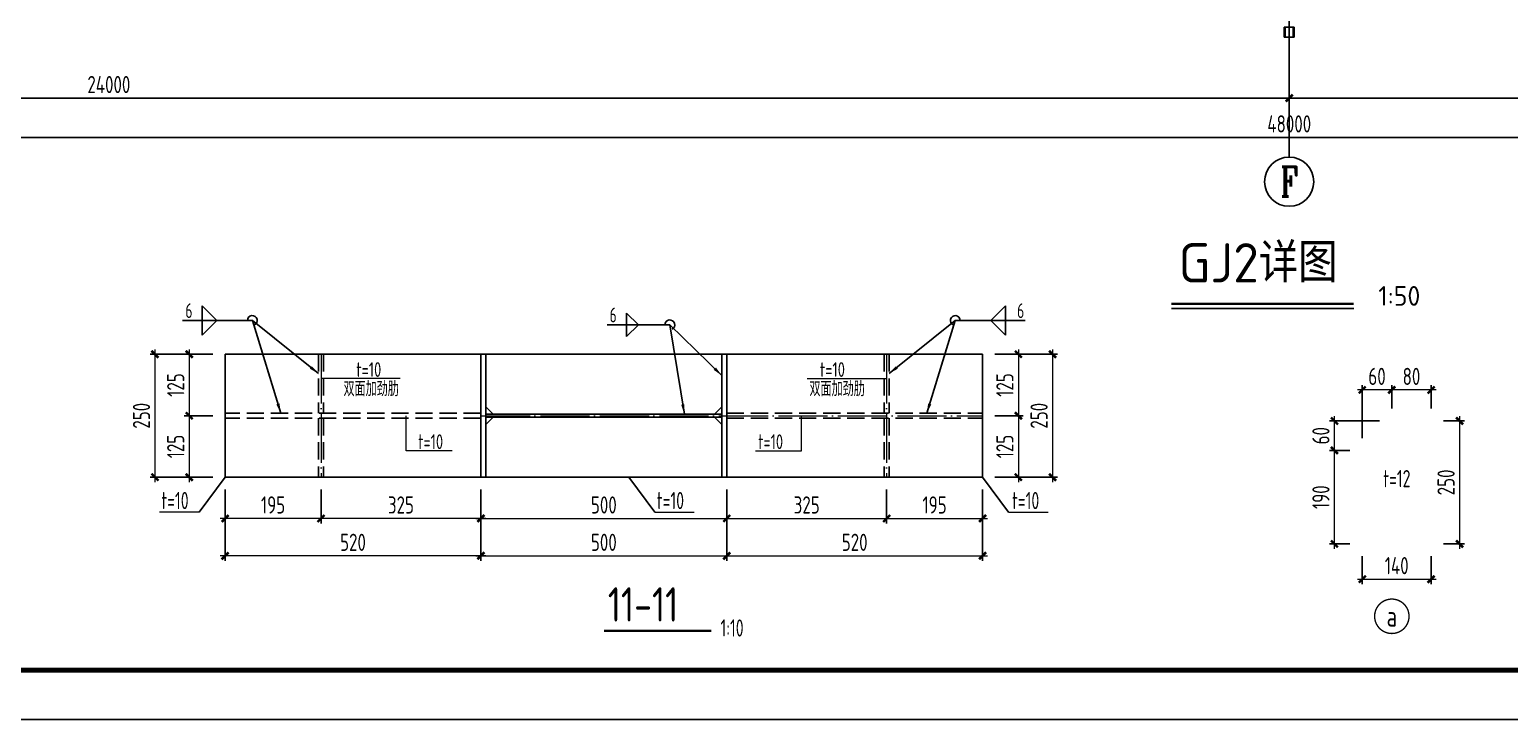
# Model space of a CAD drawing. Extents: x -2746917 to -971774, y -3334247 to -3250358.
# Drawn here: x -1059773 to -1029685, y -3316173 to -3302149 of the extents above; entities that cross this region are included whole.
import ezdxf
from ezdxf.enums import TextEntityAlignment as Align

# ---------------------------------------------------------------- set-up
doc = ezdxf.new("R2010")
doc.units = 0
doc.header["$LTSCALE"] = 1000
doc.header["$MEASUREMENT"] = 0
doc.header["$PDMODE"] = 35
doc.linetypes.add('DASH', pattern=[0.35, 0.25, -0.1])
doc.linetypes.add('DOTE', pattern=[2.42, 2, -0.2, 0.02, -0.2])
doc.layers.get('0').update_dxf_attribs({"linetype": 'CONTINUOUS'})
doc.layers.get('Defpoints').update_dxf_attribs({"linetype": 'CONTINUOUS'})
for name, color, linetype in [('AXIS', 253, 'DOTE'), ('BEAM_CON', 4, 'CONTINUOUS'), ('COLU', 7, 'CONTINUOUS'), ('DIM', 3, 'CONTINUOUS'), ('NUM', 7, 'CONTINUOUS'), ('PUB_TITLE', 4, 'CONTINUOUS'), ('TEXT', 7, 'CONTINUOUS'), ('THIN', 7, 'CONTINUOUS'), ('WELD', 7, 'CONTINUOUS')]:
    doc.layers.add(name, color=color, linetype=linetype)
doc.layers.add('yichutu', color=7, linetype='CONTINUOUS', true_color=0xffffff, plot=False)
doc.styles.add('TSSD_Axis', font='Complex.shx', dxfattribs={"width": 0.7, "bigfont": 'hztxt.shx'})
doc.styles.add('TSSD_Dimension', font='tssdeng.shx', dxfattribs={"width": 0.75, "bigfont": 'Hztxt.shx'})
doc.styles.add('TSSD_Label', font='tssdeng.shx', dxfattribs={"width": 0.75, "bigfont": 'hztxt.shx'})
doc.styles.add('TSSD_Norm', font='tssdeng.shx', dxfattribs={"width": 0.75, "bigfont": 'hztxt.shx'})
doc.styles.add('TSSD_Num', font='tssdeng.shx', dxfattribs={"width": 0.75, "bigfont": 'hztxt.shx'})
doc.styles.add('TSSD_Rein', font='Tssdeng.shx', dxfattribs={"width": 0.75, "bigfont": 'hztxt.shx'})
doc.dimstyles.new('TSSD_10_100', dxfattribs={"dimtxt": 350, "dimasz": 100, "dimexe": 100, "dimexo": 250, "dimgap": 100, "dimtad": 1, "dimdec": 0, "dimlfac": 0.1, "dimzin": 0, "dimdsep": 46, "dimtxsty": 'TSSD_Dimension', "dimblk": 'ARCHTICK', "dimcen": 0, "dimdle": 100, "dimclrt": 7, "dimadec": 0, "dimazin": 0, "dimtfac": 1, "dimtdec": 0, "dimtix": 1, "dimtmove": 2, "dimatfit": 3, "dimldrblk": 'ARCHTICK', "dimfxl": 1, "dimtolj": 1, "dimtzin": 0, "dimlwd": 5, "dimarcsym": 0})
doc.dimstyles.new('TSSD_50_100', dxfattribs={"dimtxt": 350, "dimasz": 100, "dimexe": 100, "dimexo": 250, "dimgap": 100, "dimtad": 1, "dimdec": 0, "dimlfac": 0.5, "dimzin": 0, "dimdsep": 46, "dimtxsty": 'TSSD_Dimension', "dimblk": 'ARCHTICK', "dimcen": 0, "dimdle": 100, "dimclrt": 7, "dimadec": 0, "dimazin": 0, "dimtfac": 1, "dimtdec": 0, "dimtix": 1, "dimtmove": 2, "dimatfit": 3, "dimfxl": 1, "dimtolj": 1, "dimtzin": 0, "dimarcsym": 0})
doc.dimstyles.new('TSSD_LEADER_STYLE_200.0', dxfattribs={"dimtxt": 700, "dimasz": 200, "dimexe": 200, "dimexo": 500, "dimgap": 0.09, "dimtad": 0, "dimtih": 1, "dimtoh": 1, "dimdec": 4, "dimzin": 0, "dimdsep": 46, "dimtxsty": 'Standard', "dimcen": 0.09, "dimdle": 200, "dimclrt": 7, "dimadec": 0, "dimazin": 0, "dimtfac": 1, "dimtdec": 4, "dimtofl": 0, "dimtmove": 0, "dimatfit": 3, "dimfxl": 1, "dimtolj": 1, "dimtzin": 0, "dimarcsym": 0})

# ---------------------------------------------------------------- blocks, each defined once
blk = doc.blocks.new('ts_axno')
at = {"color": 0, "linetype": 'ByBlock', "lineweight": -2}
blk.add_circle((0, 0), 0.5, dxfattribs=at)
at = {"color": 0, "linetype": 'ByBlock', "lineweight": -2, "style": 'TSSD_Axis', "width": 0.7}
blk.add_attdef('A', text='', height=0.6, dxfattribs=at).set_placement((0, 0), align=Align.MIDDLE_CENTER)
blk = doc.blocks.new('_ArchTick')
at = {"color": 0, "const_width": 0.5}
blk.add_lwpolyline([(-0.71, -0.71), (0.71, 0.71)], dxfattribs=at)
blk = doc.blocks.new('*D19')
at = {"layer": 'Defpoints', "color": 0, "ltscale": 1.5}
for p in [(-1082161, -3302705), (-1034161, -3302705), (-1082161, -3303541)]:
    blk.add_point(p, dxfattribs=at)
at = {"layer": 'DIM', "color": 0, "lineweight": -2, "ltscale": 1.5}
for p, q in [((-1082161, -3302955), (-1082161, -3303641)), ((-1034161, -3302955), (-1034161, -3303641)), ((-1034061, -3303541), (-1082261, -3303541))]:
    blk.add_line(p, q, dxfattribs=at)
at = {"layer": 'DIM', "color": 0, "lineweight": -2, "ltscale": 1.5, "xscale": 100, "yscale": 100, "zscale": 100, "rotation": 180}
blk.add_blockref('_ArchTick', (-1082161, -3303541), dxfattribs=at)
at = {"layer": 'DIM', "color": 0, "lineweight": -2, "ltscale": 1.5, "xscale": 100, "yscale": 100, "zscale": 100}
blk.add_blockref('_ArchTick', (-1034161, -3303541), dxfattribs=at)
at = {"layer": 'DIM', "color": 7, "ltscale": 1.5, "insert": (-1058161, -3303266), "char_height": 350, "attachment_point": 5, "style": 'TSSD_Dimension'}
blk.add_mtext('\\A1;24000', dxfattribs=at)
blk = doc.blocks.new('*D20')
at = {"layer": 'Defpoints', "color": 0, "ltscale": 1.5}
for p in [(-1082161, -3302705), (-986161, -3302705), (-986161, -3304341)]:
    blk.add_point(p, dxfattribs=at)
at = {"layer": 'DIM', "color": 0, "lineweight": -2, "ltscale": 1.5}
for p, q in [((-1082161, -3302955), (-1082161, -3304441)), ((-986161, -3302955), (-986161, -3304441)), ((-1082261, -3304341), (-986061, -3304341))]:
    blk.add_line(p, q, dxfattribs=at)
at = {"layer": 'DIM', "color": 0, "lineweight": -2, "ltscale": 1.5, "xscale": 100, "yscale": 100, "zscale": 100, "rotation": 180}
blk.add_blockref('_ArchTick', (-1082161, -3304341), dxfattribs=at)
at = {"layer": 'DIM', "color": 0, "lineweight": -2, "ltscale": 1.5, "xscale": 100, "yscale": 100, "zscale": 100}
blk.add_blockref('_ArchTick', (-986161, -3304341), dxfattribs=at)
at = {"layer": 'DIM', "color": 7, "ltscale": 1.5, "insert": (-1034161, -3304066), "char_height": 350, "attachment_point": 5, "style": 'TSSD_Dimension'}
blk.add_mtext('\\A1;48000', dxfattribs=at)
blk = doc.blocks.new('*D90')
at = {"layer": 'Defpoints', "color": 0, "ltscale": 1.5}
for p in [(-1034161, -3302705), (-986161, -3302705), (-986161, -3303541)]:
    blk.add_point(p, dxfattribs=at)
at = {"layer": 'DIM', "color": 0, "lineweight": -2, "ltscale": 1.5}
for p, q in [((-1034161, -3302955), (-1034161, -3303641)), ((-986161, -3302955), (-986161, -3303641)), ((-1034261, -3303541), (-986061, -3303541))]:
    blk.add_line(p, q, dxfattribs=at)
at = {"layer": 'DIM', "color": 0, "lineweight": -2, "ltscale": 1.5, "xscale": 100, "yscale": 100, "zscale": 100, "rotation": 180}
blk.add_blockref('_ArchTick', (-1034161, -3303541), dxfattribs=at)
at = {"layer": 'DIM', "color": 0, "lineweight": -2, "ltscale": 1.5, "xscale": 100, "yscale": 100, "zscale": 100}
blk.add_blockref('_ArchTick', (-986161, -3303541), dxfattribs=at)
at = {"layer": 'DIM', "color": 7, "ltscale": 1.5, "insert": (-1010161, -3303266), "char_height": 350, "attachment_point": 5, "style": 'TSSD_Dimension'}
blk.add_mtext('\\A1;24000', dxfattribs=at)
blk = doc.blocks.new('_WELD004')
at = {"color": 0, "linetype": 'ByBlock'}
for p, q in [((0, 1), (1, 0)), ((0, 0), (0, 1))]:
    blk.add_line(p, q, dxfattribs=at)
blk = doc.blocks.new('*D836')
at = {"layer": 'Defpoints', "color": 0, "ltscale": 1.5}
for p in [(-1050597, -3311250), (-1045597, -3311250), (-1045597, -3312088)]:
    blk.add_point(p, dxfattribs=at)
at = {"layer": 'DIM', "color": 0, "lineweight": -2, "ltscale": 1.5}
for p, q in [((-1050597, -3311500), (-1050597, -3312188)), ((-1045597, -3311500), (-1045597, -3312188))]:
    blk.add_line(p, q, dxfattribs=at)
at = {"layer": 'DIM', "color": 0, "lineweight": 5, "ltscale": 1.5}
blk.add_line((-1050697, -3312088), (-1045497, -3312088), dxfattribs=at)
at = {"layer": 'DIM', "color": 0, "lineweight": 5, "ltscale": 1.5, "xscale": 100, "yscale": 100, "zscale": 100, "rotation": 180}
blk.add_blockref('_ArchTick', (-1050597, -3312088), dxfattribs=at)
at = {"layer": 'DIM', "color": 0, "lineweight": 5, "ltscale": 1.5, "xscale": 100, "yscale": 100, "zscale": 100}
blk.add_blockref('_ArchTick', (-1045597, -3312088), dxfattribs=at)
at = {"layer": 'DIM', "color": 7, "lineweight": 5, "ltscale": 1.5, "insert": (-1048097, -3311813), "char_height": 350, "attachment_point": 5, "style": 'TSSD_Dimension'}
blk.add_mtext('\\A1;500', dxfattribs=at)
blk = doc.blocks.new('*D837')
at = {"layer": 'Defpoints', "color": 0, "ltscale": 1.5}
for p in [(-1045597, -3311250), (-1042347, -3311250, -96), (-1042347, -3312088)]:
    blk.add_point(p, dxfattribs=at)
at = {"layer": 'DIM', "color": 0, "lineweight": -2, "ltscale": 1.5}
for p, q in [((-1045597, -3311500), (-1045597, -3312188)), ((-1042347, -3311500), (-1042347, -3312188))]:
    blk.add_line(p, q, dxfattribs=at)
at = {"layer": 'DIM', "color": 0, "lineweight": 5, "ltscale": 1.5}
blk.add_line((-1045697, -3312088), (-1042247, -3312088), dxfattribs=at)
at = {"layer": 'DIM', "color": 0, "lineweight": 5, "ltscale": 1.5, "xscale": 100, "yscale": 100, "zscale": 100, "rotation": 180}
blk.add_blockref('_ArchTick', (-1045597, -3312088), dxfattribs=at)
at = {"layer": 'DIM', "color": 0, "lineweight": 5, "ltscale": 1.5, "xscale": 100, "yscale": 100, "zscale": 100}
blk.add_blockref('_ArchTick', (-1042347, -3312088), dxfattribs=at)
at = {"layer": 'DIM', "color": 7, "lineweight": 5, "ltscale": 1.5, "insert": (-1043972, -3311813), "char_height": 350, "attachment_point": 5, "style": 'TSSD_Dimension'}
blk.add_mtext('\\A1;325', dxfattribs=at)
blk = doc.blocks.new('*D838')
at = {"layer": 'Defpoints', "color": 0, "ltscale": 1.5}
for p in [(-1042347, -3311250), (-1040397, -3311250, 96), (-1040397, -3312088)]:
    blk.add_point(p, dxfattribs=at)
at = {"layer": 'DIM', "color": 0, "lineweight": -2, "ltscale": 1.5}
for p, q in [((-1042347, -3311500), (-1042347, -3312188)), ((-1040397, -3311500), (-1040397, -3312188))]:
    blk.add_line(p, q, dxfattribs=at)
at = {"layer": 'DIM', "color": 0, "lineweight": 5, "ltscale": 1.5}
blk.add_line((-1042447, -3312088), (-1040297, -3312088), dxfattribs=at)
at = {"layer": 'DIM', "color": 0, "lineweight": 5, "ltscale": 1.5, "xscale": 100, "yscale": 100, "zscale": 100, "rotation": 180}
blk.add_blockref('_ArchTick', (-1042347, -3312088), dxfattribs=at)
at = {"layer": 'DIM', "color": 0, "lineweight": 5, "ltscale": 1.5, "xscale": 100, "yscale": 100, "zscale": 100}
blk.add_blockref('_ArchTick', (-1040397, -3312088), dxfattribs=at)
at = {"layer": 'DIM', "color": 7, "lineweight": 5, "ltscale": 1.5, "insert": (-1041372, -3311813), "char_height": 350, "attachment_point": 5, "style": 'TSSD_Dimension'}
blk.add_mtext('\\A1;195', dxfattribs=at)
blk = doc.blocks.new('*D839')
at = {"layer": 'Defpoints', "color": 0, "ltscale": 1.5}
for p in [(-1050597, -3311250), (-1045597, -3311250), (-1045597, -3312848)]:
    blk.add_point(p, dxfattribs=at)
at = {"layer": 'DIM', "color": 0, "lineweight": -2, "ltscale": 1.5}
for p, q in [((-1050597, -3311500), (-1050597, -3312948)), ((-1045597, -3311500), (-1045597, -3312948))]:
    blk.add_line(p, q, dxfattribs=at)
at = {"layer": 'DIM', "color": 0, "lineweight": 5, "ltscale": 1.5}
blk.add_line((-1050697, -3312848), (-1045497, -3312848), dxfattribs=at)
at = {"layer": 'DIM', "color": 0, "lineweight": 5, "ltscale": 1.5, "xscale": 100, "yscale": 100, "zscale": 100, "rotation": 180}
blk.add_blockref('_ArchTick', (-1050597, -3312848), dxfattribs=at)
at = {"layer": 'DIM', "color": 0, "lineweight": 5, "ltscale": 1.5, "xscale": 100, "yscale": 100, "zscale": 100}
blk.add_blockref('_ArchTick', (-1045597, -3312848), dxfattribs=at)
at = {"layer": 'DIM', "color": 7, "lineweight": 5, "ltscale": 1.5, "insert": (-1048097, -3312573), "char_height": 350, "attachment_point": 5, "style": 'TSSD_Dimension'}
blk.add_mtext('\\A1;500', dxfattribs=at)
blk = doc.blocks.new('*D840')
at = {"layer": 'Defpoints', "color": 0, "ltscale": 1.5}
for p in [(-1045597, -3311250), (-1040397, -3311250), (-1040397, -3312848)]:
    blk.add_point(p, dxfattribs=at)
at = {"layer": 'DIM', "color": 0, "lineweight": -2, "ltscale": 1.5}
for p, q in [((-1045597, -3311500), (-1045597, -3312948)), ((-1040397, -3311500), (-1040397, -3312948))]:
    blk.add_line(p, q, dxfattribs=at)
at = {"layer": 'DIM', "color": 0, "lineweight": 5, "ltscale": 1.5}
blk.add_line((-1045697, -3312848), (-1040297, -3312848), dxfattribs=at)
at = {"layer": 'DIM', "color": 0, "lineweight": 5, "ltscale": 1.5, "xscale": 100, "yscale": 100, "zscale": 100, "rotation": 180}
blk.add_blockref('_ArchTick', (-1045597, -3312848), dxfattribs=at)
at = {"layer": 'DIM', "color": 0, "lineweight": 5, "ltscale": 1.5, "xscale": 100, "yscale": 100, "zscale": 100}
blk.add_blockref('_ArchTick', (-1040397, -3312848), dxfattribs=at)
at = {"layer": 'DIM', "color": 7, "lineweight": 5, "ltscale": 1.5, "insert": (-1042997, -3312573), "char_height": 350, "attachment_point": 5, "style": 'TSSD_Dimension'}
blk.add_mtext('\\A1;520', dxfattribs=at)
blk = doc.blocks.new('*D841')
at = {"layer": 'Defpoints', "color": 0, "ltscale": 1.5}
for p in [(-1040397, -3308750), (-1040397, -3310000), (-1039668, -3310000)]:
    blk.add_point(p, dxfattribs=at)
at = {"layer": 'DIM', "color": 0, "lineweight": -2, "ltscale": 1.5}
for p, q in [((-1040147, -3308750), (-1039568, -3308750)), ((-1040147, -3310000), (-1039568, -3310000))]:
    blk.add_line(p, q, dxfattribs=at)
at = {"layer": 'DIM', "color": 0, "lineweight": 5, "ltscale": 1.5}
blk.add_line((-1039668, -3308650), (-1039668, -3310100), dxfattribs=at)
at = {"layer": 'DIM', "color": 0, "lineweight": 5, "ltscale": 1.5, "xscale": 100, "yscale": 100, "zscale": 100}
for p, rotation in [((-1039668, -3308750), 90), ((-1039668, -3310000), 270)]:
    blk.add_blockref('_ArchTick', p, dxfattribs=dict(at, rotation=rotation))
at = {"layer": 'DIM', "color": 7, "lineweight": 5, "ltscale": 1.5, "insert": (-1039943, -3309375), "char_height": 350, "attachment_point": 5, "rotation": 90, "style": 'TSSD_Dimension'}
blk.add_mtext('\\A1;125', dxfattribs=at)
blk = doc.blocks.new('*D842')
at = {"layer": 'Defpoints', "color": 0, "ltscale": 1.5}
for p in [(-1040397, -3310000), (-1040397, -3311250), (-1039668, -3311250)]:
    blk.add_point(p, dxfattribs=at)
at = {"layer": 'DIM', "color": 0, "lineweight": 5, "ltscale": 1.5}
blk.add_line((-1039668, -3309900), (-1039668, -3311350), dxfattribs=at)
at = {"layer": 'DIM', "color": 0, "lineweight": -2, "ltscale": 1.5}
for p, q in [((-1040147, -3310000), (-1039568, -3310000)), ((-1040147, -3311250), (-1039568, -3311250))]:
    blk.add_line(p, q, dxfattribs=at)
at = {"layer": 'DIM', "color": 0, "lineweight": 5, "ltscale": 1.5, "xscale": 100, "yscale": 100, "zscale": 100}
for p, rotation in [((-1039668, -3310000), 90), ((-1039668, -3311250), 270)]:
    blk.add_blockref('_ArchTick', p, dxfattribs=dict(at, rotation=rotation))
at = {"layer": 'DIM', "color": 7, "lineweight": 5, "ltscale": 1.5, "insert": (-1039943, -3310625), "char_height": 350, "attachment_point": 5, "rotation": 90, "style": 'TSSD_Dimension'}
blk.add_mtext('\\A1;125', dxfattribs=at)
blk = doc.blocks.new('*D843')
at = {"layer": 'Defpoints', "color": 0, "ltscale": 1.5}
for p in [(-1040397, -3308750), (-1040397, -3311250), (-1038972, -3311250)]:
    blk.add_point(p, dxfattribs=at)
at = {"layer": 'DIM', "color": 0, "lineweight": -2, "ltscale": 1.5}
for p, q in [((-1040147, -3308750), (-1038872, -3308750)), ((-1040147, -3311250), (-1038872, -3311250))]:
    blk.add_line(p, q, dxfattribs=at)
at = {"layer": 'DIM', "color": 0, "lineweight": 5, "ltscale": 1.5}
blk.add_line((-1038972, -3308650), (-1038972, -3311350), dxfattribs=at)
at = {"layer": 'DIM', "color": 0, "lineweight": 5, "ltscale": 1.5, "xscale": 100, "yscale": 100, "zscale": 100}
for p, rotation in [((-1038972, -3308750), 90), ((-1038972, -3311250), 270)]:
    blk.add_blockref('_ArchTick', p, dxfattribs=dict(at, rotation=rotation))
at = {"layer": 'DIM', "color": 7, "lineweight": 5, "ltscale": 1.5, "insert": (-1039247, -3310000), "char_height": 350, "attachment_point": 5, "rotation": 90, "style": 'TSSD_Dimension'}
blk.add_mtext('\\A1;250', dxfattribs=at)
blk = doc.blocks.new('*D844')
at = {"layer": 'Defpoints', "color": 0, "ltscale": 1.5}
for p in [(-1055797, -3311250, 96), (-1053847, -3311250), (-1055797, -3312088)]:
    blk.add_point(p, dxfattribs=at)
at = {"layer": 'DIM', "color": 0, "lineweight": -2, "ltscale": 1.5}
for p, q in [((-1055797, -3311500), (-1055797, -3312188)), ((-1053847, -3311500), (-1053847, -3312188))]:
    blk.add_line(p, q, dxfattribs=at)
at = {"layer": 'DIM', "color": 0, "lineweight": 5, "ltscale": 1.5}
blk.add_line((-1053747, -3312088), (-1055897, -3312088), dxfattribs=at)
at = {"layer": 'DIM', "color": 0, "lineweight": 5, "ltscale": 1.5, "xscale": 100, "yscale": 100, "zscale": 100, "rotation": 180}
blk.add_blockref('_ArchTick', (-1055797, -3312088), dxfattribs=at)
at = {"layer": 'DIM', "color": 0, "lineweight": 5, "ltscale": 1.5, "xscale": 100, "yscale": 100, "zscale": 100}
blk.add_blockref('_ArchTick', (-1053847, -3312088), dxfattribs=at)
at = {"layer": 'DIM', "color": 7, "lineweight": 5, "ltscale": 1.5, "insert": (-1054822, -3311813), "char_height": 350, "attachment_point": 5, "style": 'TSSD_Dimension'}
blk.add_mtext('\\A1;195', dxfattribs=at)
blk = doc.blocks.new('*D845')
at = {"layer": 'Defpoints', "color": 0, "ltscale": 1.5}
for p in [(-1055797, -3308750), (-1056527, -3310000), (-1055797, -3310000)]:
    blk.add_point(p, dxfattribs=at)
at = {"layer": 'DIM', "color": 0, "lineweight": -2, "ltscale": 1.5}
for p, q in [((-1056047, -3308750), (-1056627, -3308750)), ((-1056047, -3310000), (-1056627, -3310000))]:
    blk.add_line(p, q, dxfattribs=at)
at = {"layer": 'DIM', "color": 0, "lineweight": 5, "ltscale": 1.5}
blk.add_line((-1056527, -3308650), (-1056527, -3310100), dxfattribs=at)
at = {"layer": 'DIM', "color": 0, "lineweight": 5, "ltscale": 1.5, "xscale": 100, "yscale": 100, "zscale": 100}
for p, rotation in [((-1056527, -3308750), 90), ((-1056527, -3310000), 270)]:
    blk.add_blockref('_ArchTick', p, dxfattribs=dict(at, rotation=rotation))
at = {"layer": 'DIM', "color": 7, "lineweight": 5, "ltscale": 1.5, "insert": (-1056802, -3309375), "char_height": 350, "attachment_point": 5, "rotation": 90, "style": 'TSSD_Dimension'}
blk.add_mtext('\\A1;125', dxfattribs=at)
blk = doc.blocks.new('*D846')
at = {"layer": 'Defpoints', "color": 0, "ltscale": 1.5}
for p in [(-1055797, -3310000), (-1056527, -3311250), (-1055797, -3311250)]:
    blk.add_point(p, dxfattribs=at)
at = {"layer": 'DIM', "color": 0, "lineweight": 5, "ltscale": 1.5}
blk.add_line((-1056527, -3309900), (-1056527, -3311350), dxfattribs=at)
at = {"layer": 'DIM', "color": 0, "lineweight": -2, "ltscale": 1.5}
for p, q in [((-1056047, -3310000), (-1056627, -3310000)), ((-1056047, -3311250), (-1056627, -3311250))]:
    blk.add_line(p, q, dxfattribs=at)
at = {"layer": 'DIM', "color": 0, "lineweight": 5, "ltscale": 1.5, "xscale": 100, "yscale": 100, "zscale": 100}
for p, rotation in [((-1056527, -3310000), 90), ((-1056527, -3311250), 270)]:
    blk.add_blockref('_ArchTick', p, dxfattribs=dict(at, rotation=rotation))
at = {"layer": 'DIM', "color": 7, "lineweight": 5, "ltscale": 1.5, "insert": (-1056802, -3310625), "char_height": 350, "attachment_point": 5, "rotation": 90, "style": 'TSSD_Dimension'}
blk.add_mtext('\\A1;125', dxfattribs=at)
blk = doc.blocks.new('*D847')
at = {"layer": 'Defpoints', "color": 0, "ltscale": 1.5}
for p in [(-1055797, -3308750), (-1057223, -3311250), (-1055797, -3311250)]:
    blk.add_point(p, dxfattribs=at)
at = {"layer": 'DIM', "color": 0, "lineweight": -2, "ltscale": 1.5}
for p, q in [((-1056047, -3308750), (-1057323, -3308750)), ((-1056047, -3311250), (-1057323, -3311250))]:
    blk.add_line(p, q, dxfattribs=at)
at = {"layer": 'DIM', "color": 0, "lineweight": 5, "ltscale": 1.5}
blk.add_line((-1057223, -3308650), (-1057223, -3311350), dxfattribs=at)
at = {"layer": 'DIM', "color": 0, "lineweight": 5, "ltscale": 1.5, "xscale": 100, "yscale": 100, "zscale": 100}
for p, rotation in [((-1057223, -3308750), 90), ((-1057223, -3311250), 270)]:
    blk.add_blockref('_ArchTick', p, dxfattribs=dict(at, rotation=rotation))
at = {"layer": 'DIM', "color": 7, "lineweight": 5, "ltscale": 1.5, "insert": (-1057498, -3310000), "char_height": 350, "attachment_point": 5, "rotation": 90, "style": 'TSSD_Dimension'}
blk.add_mtext('\\A1;250', dxfattribs=at)
blk = doc.blocks.new('*D848')
at = {"layer": 'Defpoints', "color": 0, "ltscale": 1.5}
for p in [(-1053847, -3311250, -96), (-1050597, -3311250), (-1053847, -3312088)]:
    blk.add_point(p, dxfattribs=at)
at = {"layer": 'DIM', "color": 0, "lineweight": -2, "ltscale": 1.5}
for p, q in [((-1053847, -3311500), (-1053847, -3312188)), ((-1050597, -3311500), (-1050597, -3312188))]:
    blk.add_line(p, q, dxfattribs=at)
at = {"layer": 'DIM', "color": 0, "lineweight": 5, "ltscale": 1.5}
blk.add_line((-1050497, -3312088), (-1053947, -3312088), dxfattribs=at)
at = {"layer": 'DIM', "color": 0, "lineweight": 5, "ltscale": 1.5, "xscale": 100, "yscale": 100, "zscale": 100, "rotation": 180}
blk.add_blockref('_ArchTick', (-1053847, -3312088), dxfattribs=at)
at = {"layer": 'DIM', "color": 0, "lineweight": 5, "ltscale": 1.5, "xscale": 100, "yscale": 100, "zscale": 100}
blk.add_blockref('_ArchTick', (-1050597, -3312088), dxfattribs=at)
at = {"layer": 'DIM', "color": 7, "lineweight": 5, "ltscale": 1.5, "insert": (-1052222, -3311813), "char_height": 350, "attachment_point": 5, "style": 'TSSD_Dimension'}
blk.add_mtext('\\A1;325', dxfattribs=at)
blk = doc.blocks.new('*D849')
at = {"layer": 'Defpoints', "color": 0, "ltscale": 1.5}
for p in [(-1055797, -3311250), (-1050597, -3311250), (-1055797, -3312848)]:
    blk.add_point(p, dxfattribs=at)
at = {"layer": 'DIM', "color": 0, "lineweight": -2, "ltscale": 1.5}
for p, q in [((-1055797, -3311500), (-1055797, -3312948)), ((-1050597, -3311500), (-1050597, -3312948))]:
    blk.add_line(p, q, dxfattribs=at)
at = {"layer": 'DIM', "color": 0, "lineweight": 5, "ltscale": 1.5}
blk.add_line((-1050497, -3312848), (-1055897, -3312848), dxfattribs=at)
at = {"layer": 'DIM', "color": 0, "lineweight": 5, "ltscale": 1.5, "xscale": 100, "yscale": 100, "zscale": 100, "rotation": 180}
blk.add_blockref('_ArchTick', (-1055797, -3312848), dxfattribs=at)
at = {"layer": 'DIM', "color": 0, "lineweight": 5, "ltscale": 1.5, "xscale": 100, "yscale": 100, "zscale": 100}
blk.add_blockref('_ArchTick', (-1050597, -3312848), dxfattribs=at)
at = {"layer": 'DIM', "color": 7, "lineweight": 5, "ltscale": 1.5, "insert": (-1053197, -3312573), "char_height": 350, "attachment_point": 5, "style": 'TSSD_Dimension'}
blk.add_mtext('\\A1;520', dxfattribs=at)
blk = doc.blocks.new('*D1347')
at = {"layer": 'Defpoints', "color": 0}
for p in [(-1032676, -3312605), (-1031276, -3312605), (-1031276, -3313322)]:
    blk.add_point(p, dxfattribs=at)
at = {"layer": 'DIM', "color": 0, "lineweight": -2}
for p, q in [((-1032676, -3312855), (-1032676, -3313422)), ((-1031276, -3312855), (-1031276, -3313422))]:
    blk.add_line(p, q, dxfattribs=at)
at = {"layer": 'DIM', "color": 0, "lineweight": 5}
blk.add_line((-1032776, -3313322), (-1031176, -3313322), dxfattribs=at)
at = {"layer": 'DIM', "color": 0, "lineweight": 5, "xscale": 100, "yscale": 100, "zscale": 100, "rotation": 180}
blk.add_blockref('_ArchTick', (-1032676, -3313322), dxfattribs=at)
at = {"layer": 'DIM', "color": 0, "lineweight": 5, "xscale": 100, "yscale": 100, "zscale": 100}
blk.add_blockref('_ArchTick', (-1031276, -3313322), dxfattribs=at)
at = {"layer": 'DIM', "color": 7, "lineweight": 5, "insert": (-1031976, -3313047), "char_height": 350, "attachment_point": 5, "style": 'TSSD_Dimension'}
blk.add_mtext('\\A1;140', dxfattribs=at)
blk = doc.blocks.new('*D1348')
at = {"layer": 'Defpoints', "color": 0}
for p in [(-1031276, -3310105), (-1031276, -3312605), (-1030697, -3312605)]:
    blk.add_point(p, dxfattribs=at)
at = {"layer": 'DIM', "color": 0, "lineweight": -2}
for p, q in [((-1031026, -3310105), (-1030597, -3310105)), ((-1031026, -3312605), (-1030597, -3312605))]:
    blk.add_line(p, q, dxfattribs=at)
at = {"layer": 'DIM', "color": 0, "lineweight": 5}
blk.add_line((-1030697, -3310005), (-1030697, -3312705), dxfattribs=at)
at = {"layer": 'DIM', "color": 0, "lineweight": 5, "xscale": 100, "yscale": 100, "zscale": 100}
for p, rotation in [((-1030697, -3310105), 90), ((-1030697, -3312605), 270)]:
    blk.add_blockref('_ArchTick', p, dxfattribs=dict(at, rotation=rotation))
at = {"layer": 'DIM', "color": 7, "lineweight": 5, "insert": (-1030972, -3311355), "char_height": 350, "attachment_point": 5, "rotation": 90, "style": 'TSSD_Dimension'}
blk.add_mtext('\\A1;250', dxfattribs=at)
blk = doc.blocks.new('*D1349')
at = {"layer": 'Defpoints', "color": 0}
for p in [(-1032076, -3309475), (-1032076, -3310105), (-1031276, -3310105)]:
    blk.add_point(p, dxfattribs=at)
at = {"layer": 'DIM', "color": 0, "lineweight": -2}
for p, q in [((-1032076, -3309855), (-1032076, -3309375)), ((-1031276, -3309855), (-1031276, -3309375))]:
    blk.add_line(p, q, dxfattribs=at)
at = {"layer": 'DIM', "color": 0, "lineweight": 5}
blk.add_line((-1031176, -3309475), (-1032176, -3309475), dxfattribs=at)
at = {"layer": 'DIM', "color": 0, "lineweight": 5, "xscale": 100, "yscale": 100, "zscale": 100, "rotation": 180}
blk.add_blockref('_ArchTick', (-1032076, -3309475), dxfattribs=at)
at = {"layer": 'DIM', "color": 0, "lineweight": 5, "xscale": 100, "yscale": 100, "zscale": 100}
blk.add_blockref('_ArchTick', (-1031276, -3309475), dxfattribs=at)
at = {"layer": 'DIM', "color": 7, "lineweight": 5, "insert": (-1031676, -3309200), "char_height": 350, "attachment_point": 5, "style": 'TSSD_Dimension'}
blk.add_mtext('\\A1;80', dxfattribs=at)
blk = doc.blocks.new('*D1350')
at = {"layer": 'Defpoints', "color": 0}
for p in [(-1032676, -3309475), (-1032076, -3310105), (-1032676, -3310705)]:
    blk.add_point(p, dxfattribs=at)
at = {"layer": 'DIM', "color": 0, "lineweight": -2}
for p, q in [((-1032676, -3310455), (-1032676, -3309375)), ((-1032076, -3309855), (-1032076, -3309375))]:
    blk.add_line(p, q, dxfattribs=at)
at = {"layer": 'DIM', "color": 0, "lineweight": 5}
blk.add_line((-1031976, -3309475), (-1032776, -3309475), dxfattribs=at)
at = {"layer": 'DIM', "color": 0, "lineweight": 5, "xscale": 100, "yscale": 100, "zscale": 100, "rotation": 180}
blk.add_blockref('_ArchTick', (-1032676, -3309475), dxfattribs=at)
at = {"layer": 'DIM', "color": 0, "lineweight": 5, "xscale": 100, "yscale": 100, "zscale": 100}
blk.add_blockref('_ArchTick', (-1032076, -3309475), dxfattribs=at)
at = {"layer": 'DIM', "color": 7, "lineweight": 5, "insert": (-1032376, -3309200), "char_height": 350, "attachment_point": 5, "style": 'TSSD_Dimension'}
blk.add_mtext('\\A1;60', dxfattribs=at)
blk = doc.blocks.new('*D1351')
at = {"layer": 'Defpoints', "color": 0}
for p in [(-1033242, -3310705), (-1032676, -3310705), (-1032676, -3312605)]:
    blk.add_point(p, dxfattribs=at)
at = {"layer": 'DIM', "color": 0, "lineweight": -2}
for p, q in [((-1032926, -3310705), (-1033342, -3310705)), ((-1032926, -3312605), (-1033342, -3312605))]:
    blk.add_line(p, q, dxfattribs=at)
at = {"layer": 'DIM', "color": 0, "lineweight": 5}
blk.add_line((-1033242, -3312705), (-1033242, -3310605), dxfattribs=at)
at = {"layer": 'DIM', "color": 0, "lineweight": 5, "xscale": 100, "yscale": 100, "zscale": 100}
for p, rotation in [((-1033242, -3310705), 90), ((-1033242, -3312605), 270)]:
    blk.add_blockref('_ArchTick', p, dxfattribs=dict(at, rotation=rotation))
at = {"layer": 'DIM', "color": 7, "lineweight": 5, "insert": (-1033517, -3311655), "char_height": 350, "attachment_point": 5, "rotation": 90, "style": 'TSSD_Dimension'}
blk.add_mtext('\\A1;190', dxfattribs=at)
blk = doc.blocks.new('*D1352')
at = {"layer": 'Defpoints', "color": 0}
for p in [(-1033242, -3310105), (-1032076, -3310105), (-1032676, -3310705)]:
    blk.add_point(p, dxfattribs=at)
at = {"layer": 'DIM', "color": 0, "lineweight": -2}
for p, q in [((-1032326, -3310105), (-1033342, -3310105)), ((-1032926, -3310705), (-1033342, -3310705))]:
    blk.add_line(p, q, dxfattribs=at)
at = {"layer": 'DIM', "color": 0, "lineweight": 5}
blk.add_line((-1033242, -3310805), (-1033242, -3310005), dxfattribs=at)
at = {"layer": 'DIM', "color": 0, "lineweight": 5, "xscale": 100, "yscale": 100, "zscale": 100}
for p, rotation in [((-1033242, -3310105), 90), ((-1033242, -3310705), 270)]:
    blk.add_blockref('_ArchTick', p, dxfattribs=dict(at, rotation=rotation))
at = {"layer": 'DIM', "color": 7, "lineweight": 5, "insert": (-1033517, -3310405), "char_height": 350, "attachment_point": 5, "rotation": 90, "style": 'TSSD_Dimension'}
blk.add_mtext('\\A1;60', dxfattribs=at)
blk = doc.blocks.new('ts_idx1')
at = {"color": 0, "linetype": 'ByBlock', "lineweight": -2, "const_width": 0.04}
blk.add_lwpolyline([(-0.5, 0, 1), (0.5, 0, 1)], format="xyb", close=True, dxfattribs=at)
at = {"color": 0, "linetype": 'ByBlock', "lineweight": -2, "style": 'TSSD_Num', "width": 0.75}
blk.add_attdef('A', text='', height=0.6, dxfattribs=at).set_placement((0, 0), align=Align.MIDDLE_CENTER)
blk = doc.blocks.new('yct-1189-420-118900-42000-100-2008.0')
at = {"layer": 'yichutu', "color": 7, "true_color": 0xffffff}
blk.add_lwpolyline([(0, 0), (0, 42000), (118900, 42000), (118900, 0)], close=True, dxfattribs=at)
blk = doc.blocks.new('A$C3E121A49')
at = {"layer": 'PUB_TITLE'}
blk.add_lwpolyline([(-114817, -12301), (-114817, 29699), (4083, 29699), (4083, -12301)], close=True, dxfattribs=at)
at = {"layer": 'PUB_TITLE', "const_width": 100}
blk.add_lwpolyline([(3083, -11301), (3083, 28699), (-114103, 28699), (-114103, -11301), (3083, -11301)], dxfattribs=at)

msp = doc.modelspace()

# ---------------------------------------------------------------- linework, layer by layer
at = {"color": 0, "linetype": 'ByBlock'}
for centre, start, end in [((-1055242.9, -3308063.29, -72), 295.3399, 180), ((-1046753.32, -3308151.15, 24), 295.3399, 180), ((-1040951.58, -3308063.29, -72), 0, 244.6601)]:
    msp.add_arc(centre, 100, start, end, dxfattribs=at)
at = {"layer": 'AXIS', "ltscale": 1.5}
msp.add_line((-1034161.42, -3278102.8, -3.33), (-1034161.42, -3302704.94), dxfattribs=at)
at = {"layer": 'AXIS', "lineweight": 5, "ltscale": 0.5}
for p, q in [((-1053847.24, -3308749.82), (-1053847.24, -3311249.82)), ((-1042347.24, -3308749.82), (-1042347.24, -3311249.82)), ((-1050597.24, -3309999.82), (-1040397.24, -3309999.82))]:
    msp.add_line(p, q, dxfattribs=at)
at = {"layer": 'BEAM_CON', "ltscale": 1.5}
for points in [[(-1034061.42, -3302102.8), (-1034261.42, -3302102.8), (-1034261.42, -3302302.8), (-1034061.42, -3302302.8)], [(-1034081.42, -3302102.8), (-1034241.42, -3302102.8), (-1034241.42, -3302302.8), (-1034081.42, -3302302.8)]]:
    msp.add_lwpolyline(points, close=True, dxfattribs=at)
at = {"layer": 'COLU', "linetype": 'ByBlock'}
for p, q in [((-1045697.24, -3308749.82), (-1055797.24, -3308749.82, -111)), ((-1055797.24, -3308749.82), (-1055797.24, -3311249.82)), ((-1050597.24, -3308749.82), (-1050597.24, -3311249.82)), ((-1050597.24, -3308749.82), (-1050497.24, -3308749.82)), ((-1050497.24, -3308749.82), (-1050497.24, -3311249.82)), ((-1050497.24, -3308749.82), (-1040397.24, -3308749.82, -111)), ((-1045697.24, -3308749.82), (-1045697.24, -3311249.82)), ((-1045697.24, -3308749.82), (-1045597.24, -3308749.82)), ((-1045597.24, -3308749.82), (-1045597.24, -3311249.82)), ((-1040397.24, -3308749.82), (-1040397.24, -3311249.82)), ((-1050497.24, -3309819.82), (-1050347.24, -3309969.82)), ((-1050497.24, -3309969.82), (-1045697.24, -3309969.82)), ((-1045697.24, -3309819.82), (-1045847.24, -3309969.82)), ((-1050497.24, -3310029.82), (-1045697.24, -3310029.82)), ((-1050497.24, -3310179.82), (-1050347.24, -3310029.82)), ((-1045697.24, -3310179.82), (-1045847.24, -3310029.82)), ((-1056326.52, -3311962.41, 48), (-1055797.24, -3311249.82)), ((-1045697.24, -3311249.82), (-1055797.24, -3311249.82, -111)), ((-1050497.24, -3311249.82), (-1050597.24, -3311249.82)), ((-1050497.24, -3311249.82), (-1040397.24, -3311249.82, -111)), ((-1047061.82, -3311962.41, 48), (-1047591.1, -3311249.82)), ((-1045597.24, -3311249.82), (-1045697.24, -3311249.82)), ((-1039867.96, -3311962.41, 48), (-1040397.24, -3311249.82))]:
    msp.add_line(p, q, dxfattribs=at)
at = {"layer": 'COLU', "linetype": 'DASH', "ltscale": 1.4}
for p, q in [((-1053897.24, -3308749.82), (-1053897.24, -3309949.82)), ((-1053797.24, -3308749.82), (-1053797.24, -3309949.82)), ((-1042397.24, -3308749.82), (-1042397.24, -3309949.82)), ((-1042297.24, -3308749.82), (-1042297.24, -3309949.82)), ((-1050597.24, -3309949.82), (-1055797.24, -3309949.82)), ((-1045597.24, -3309949.82), (-1040397.24, -3309949.82)), ((-1050597.24, -3310049.82), (-1055797.24, -3310049.82)), ((-1053897.24, -3310049.82), (-1053897.24, -3311249.82)), ((-1053797.24, -3310049.82), (-1053797.24, -3311249.82)), ((-1045597.24, -3310049.82), (-1040397.24, -3310049.82)), ((-1042397.24, -3310049.82), (-1042397.24, -3311249.82)), ((-1042297.24, -3310049.82), (-1042297.24, -3311249.82))]:
    msp.add_line(p, q, dxfattribs=at)
at = {"layer": 'COLU', "linetype": 'ByBlock', "lineweight": 9}
for p, q in [((-1052234.64, -3309243.38, -1218), (-1053847.24, -3309243.38, -1314)), ((-1043959.84, -3309243.38, -1218), (-1042347.24, -3309243.38, -1314)), ((-1052117.37, -3310710.14, -1314), (-1052117.37, -3309999.82)), ((-1044077.11, -3310710.14, -1314), (-1044077.11, -3309999.82)), ((-1051182.06, -3310710.14, -1314), (-1052117.37, -3310710.14, -1314)), ((-1045012.41, -3310710.14, -1314), (-1044077.11, -3310710.14, -1314))]:
    msp.add_line(p, q, dxfattribs=at)
at = {"layer": 'COLU', "linetype": 'ByBlock', "lineweight": 5, "const_width": 0.001}
msp.add_lwpolyline([(-1032675.79, -3312604.56), (-1031275.79, -3312604.56), (-1031275.79, -3310104.56), (-1032075.79, -3310104.56), (-1032675.79, -3310704.56), (-1032675.79, -3312604.56)], dxfattribs=at)
at = {"layer": 'NUM', "ltscale": 1.5}
msp.add_line((-1034161.42, -3302704.94), (-1034161.42, -3304741.45), dxfattribs=at)
at = {"layer": 'NUM', "color": 0, "linetype": 'ByBlock', "const_width": 50}
msp.add_lwpolyline([(-1036555.62, -3307722.44), (-1032850.62, -3307722.44)], dxfattribs=at)
at = {"layer": 'NUM', "color": 0, "linetype": 'ByBlock'}
msp.add_lwpolyline([(-1036555.62, -3307822.44), (-1032850.62, -3307822.44)], dxfattribs=at)
at = {"layer": 'NUM', "const_width": 50, "elevation": 288}
msp.add_lwpolyline([(-1045913.84, -3314371.08), (-1048095.28, -3314371.08)], dxfattribs=at)
at = {"layer": 'TEXT', "lineweight": 5}
for p, q in [((-1056326.52, -3311962.41, 48), (-1057129.74, -3311962.41, 48)), ((-1047061.82, -3311962.41, 48), (-1046258.61, -3311962.41, 48)), ((-1039867.96, -3311962.41, 48), (-1039064.74, -3311962.41, 48))]:
    msp.add_line(p, q, dxfattribs=at)
at = {"layer": 'WELD'}
for p, q in [((-1055242.9, -3308063.29, -72), (-1056663.55, -3308063.29, -72)), ((-1046753.32, -3308151.15, 24), (-1048029.99, -3308151.15, 24)), ((-1040951.58, -3308063.29, -72), (-1039530.93, -3308063.29, -72))]:
    msp.add_line(p, q, dxfattribs=at)

# ---------------------------------------------------------------- block references
at = {"ltscale": 1.5}
msp.add_blockref('A$C3E121A49', (-975857.62, -3303872.21), dxfattribs=at)
at = {"layer": 'NUM'}
ref = msp.add_blockref('ts_axno', (-1034161.42, -3305241.45), dxfattribs=dict(at, xscale=1000, yscale=1000, zscale=1000))
ref.add_attrib('D', 'F', dxfattribs={"height": 600, "style": 'TSSD_Axis', "width": 0.7}).set_placement((-1034161.42, -3305241.45), align=Align.MIDDLE_CENTER)
at = {"layer": 'THIN'}
ref = msp.add_blockref('ts_idx1', (-1032075.18, -3314076.71), dxfattribs=dict(at, xscale=699.9999860001262, yscale=699.9999859998934, zscale=699.9999860000003))
ref.add_attrib('2', 'a', dxfattribs={"height": 420, "style": 'TSSD_Num', "width": 0.75}).set_placement((-1032075.18, -3314076.71), align=Align.MIDDLE_CENTER)
at = {"layer": 'WELD'}
for p, xscale, yscale, zscale in [((-1056263.55, -3308063.29, -72), 300, 300, 300), ((-1039930.93, -3308063.29, -72), -300, 300, 300), ((-1047635.12, -3308151.15, 24), 240, 240, 240)]:
    msp.add_blockref('_WELD004', p, dxfattribs=dict(at, xscale=xscale, yscale=yscale, zscale=zscale))
at = {"layer": 'WELD', "rotation": 180}
for p, xscale, yscale, zscale in [((-1056263.55, -3308063.29, -72), -300, 300, 300), ((-1047635.12, -3308151.15, 24), -240, 240, 240), ((-1039930.93, -3308063.29, -72), 300, 300, 300)]:
    msp.add_blockref('_WELD004', p, dxfattribs=dict(at, xscale=xscale, yscale=yscale, zscale=zscale))
at = {"layer": 'yichutu'}
msp.add_blockref('yct-1189-420-118900-42000-100-2008.0', (-1090674.35, -3316173.05), dxfattribs=at)

# ---------------------------------------------------------------- texts
at = {"layer": 'TEXT', "color": 0, "lineweight": 5, "style": 'TSSD_Norm'}
for s, height, p in [('GJ2详图', 800, (-1036410.74, -3307530.32)), ('1:50', 400, (-1032350.62, -3307883.09))]:
    msp.add_text(s, height=height, dxfattribs=at).set_placement(p, align=Align.BOTTOM_LEFT)
at = {"layer": 'TEXT', "lineweight": 5}
for s, height, style, width, p in [('6', 300, 'TSSD_Label', 0.7, (-1056605.47, -3308013.29, -72)), ('6', 300, 'TSSD_Label', 0.7, (-1047979.99, -3308101.15, 24)), ('6', 300, 'TSSD_Label', 0.7, (-1039694.01, -3308013.29, -72)), ('t=10', 300, 'TSSD_Rein', 0.75, (-1053131.05, -3309210.38, -1266)), ('t=10', 300, 'TSSD_Rein', 0.75, (-1043703.81, -3309210.38, -1266)), ('双面加劲肋', 300, 'TSSD_Rein', 0.75, (-1053390.71, -3309602.43, -1266)), ('双面加劲肋', 300, 'TSSD_Rein', 0.75, (-1043916.36, -3309602.43, -1266)), ('t=10', 300, 'TSSD_Rein', 0.75, (-1051873.57, -3310677.14, -1362)), ('t=10', 300, 'TSSD_Rein', 0.75, (-1044961.29, -3310677.14, -1362)), ('t=12', 350, 'TSSD_Rein', 0.7, (-1032250.19, -3311453.35)), ('t=10', 350, 'TSSD_Norm', 0.7, (-1057093.61, -3311898.96, 48)), ('t=10', 350, 'TSSD_Norm', 0.7, (-1047020.68, -3311898.96, 48)), ('t=10', 350, 'TSSD_Norm', 0.7, (-1039798.17, -3311898.96, 48)), ('11-11', 700, 'TSSD_Label', 0.8, (-1048015.59, -3314185.67, 288)), ('1:10', 350, 'TSSD_Rein', 0.7, (-1045724.97, -3314489.18, -622))]:
    msp.add_text(s, height=height, dxfattribs=dict(at, style=style, width=width)).set_placement(p)

# ---------------------------------------------------------------- dimensions: what is measured, and where the dimension line sits
at = {"layer": 'DIM', "ltscale": 1.5}
for base, p1, p2, picture, middle in [((-1082161.42, -3303541.45), (-1034161.42, -3302704.94), (-1082161.42, -3302704.94), '*D19', (-1058161.42, -3303266.45)), ((-986161.42, -3304341.45), (-1082161.42, -3302704.94), (-986161.42, -3302704.94), '*D20', (-1034161.42, -3304066.45))]:
    dim = msp.add_linear_dim(base=base, p1=p1, p2=p2, angle=180, dimstyle='TSSD_50_100', dxfattribs=at)
    dim.commit()
    dim.dimension.update_dxf_attribs({"geometry": picture, "text_midpoint": middle})
dim = msp.add_linear_dim(base=(-986161.42, -3303541.45), p1=(-1034161.42, -3302704.94), p2=(-986161.42, -3302704.94), dimstyle='TSSD_50_100', dxfattribs=at)
dim.commit()
dim.dimension.update_dxf_attribs({"geometry": '*D90', "text_midpoint": (-1010161.42, -3303266.45)})
at = {"layer": 'DIM', "lineweight": 5, "ltscale": 1.5}
for base, p1, p2, angle, picture, middle in [((-1057222.71, -3311249.82, 96), (-1055797.24, -3308749.82, 96), (-1055797.24, -3311249.82, 96), 90, '*D847', (-1057497.71, -3309999.82, 96)), ((-1056526.67, -3309999.82, 96), (-1055797.24, -3308749.82, 96), (-1055797.24, -3309999.82, 96), 90, '*D845', (-1056801.67, -3309374.82, 96)), ((-1039667.81, -3309999.82, 96), (-1040397.24, -3308749.82, 96), (-1040397.24, -3309999.82, 96), 90, '*D841', (-1039942.81, -3309374.82, 96)), ((-1038971.77, -3311249.82, 96), (-1040397.24, -3308749.82, 96), (-1040397.24, -3311249.82, 96), 90, '*D843', (-1039246.77, -3309999.82, 96)), ((-1056526.67, -3311249.82, 96), (-1055797.24, -3309999.82, 96), (-1055797.24, -3311249.82, 96), 90, '*D846', (-1056801.67, -3310624.82, 96)), ((-1039667.81, -3311249.82, 96), (-1040397.24, -3309999.82, 96), (-1040397.24, -3311249.82, 96), 90, '*D842', (-1039942.81, -3310624.82, 96)), ((-1055797.24, -3312087.54), (-1053847.24, -3311249.82), (-1055797.24, -3311249.82, 96), 180, '*D844', (-1054822.24, -3311812.54)), ((-1055797.24, -3312847.53, 96), (-1050597.24, -3311249.82, 96), (-1055797.24, -3311249.82, 96), 180, '*D849', (-1053197.24, -3312572.53, 96)), ((-1053847.24, -3312087.54, 96), (-1050597.24, -3311249.82, 96), (-1053847.24, -3311249.82), 180, '*D848', (-1052222.24, -3311812.54, 96))]:
    dim = msp.add_linear_dim(base=base, p1=p1, p2=p2, angle=angle, dimstyle='TSSD_10_100', dxfattribs=at)
    dim.commit()
    dim.dimension.update_dxf_attribs({"geometry": picture, "text_midpoint": middle})
at = {"layer": 'DIM', "lineweight": 5}
for base, p1, p2, picture, middle in [((-1032675.79, -3309474.85), (-1032075.79, -3310104.56), (-1032675.79, -3310704.56), '*D1350', (-1032375.79, -3309199.85)), ((-1032075.79, -3309474.85), (-1031275.79, -3310104.56), (-1032075.79, -3310104.56), '*D1349', (-1031675.79, -3309199.85)), ((-1031275.79, -3313322.26), (-1032675.79, -3312604.56), (-1031275.79, -3312604.56), '*D1347', (-1031975.79, -3313047.26))]:
    dim = msp.add_linear_dim(base=base, p1=p1, p2=p2, dimstyle='TSSD_10_100', dxfattribs=at)
    dim.commit()
    dim.dimension.update_dxf_attribs({"geometry": picture, "text_midpoint": middle})
for base, p1, p2, picture, middle in [((-1033242.4, -3310104.56), (-1032675.79, -3310704.56), (-1032075.79, -3310104.56), '*D1352', (-1033517.4, -3310404.56)), ((-1030697.48, -3312604.56), (-1031275.79, -3310104.56), (-1031275.79, -3312604.56), '*D1348', (-1030972.48, -3311354.56)), ((-1033242.4, -3310704.56), (-1032675.79, -3312604.56), (-1032675.79, -3310704.56), '*D1351', (-1033517.4, -3311654.56))]:
    dim = msp.add_linear_dim(base=base, p1=p1, p2=p2, angle=90, dimstyle='TSSD_10_100', dxfattribs=at)
    dim.commit()
    dim.dimension.update_dxf_attribs({"geometry": picture, "text_midpoint": middle})
at = {"layer": 'DIM', "lineweight": 5, "ltscale": 1.5}
for base, p1, p2, picture, middle in [((-1045597.24, -3312087.54, 96), (-1050597.24, -3311249.82, 96), (-1045597.24, -3311249.82, 96), '*D836', (-1048097.24, -3311812.54, 96)), ((-1045597.24, -3312847.53, 96), (-1050597.24, -3311249.82, 96), (-1045597.24, -3311249.82, 96), '*D839', (-1048097.24, -3312572.53, 96)), ((-1042347.24, -3312087.54, 96), (-1045597.24, -3311249.82, 96), (-1042347.24, -3311249.82), '*D837', (-1043972.24, -3311812.54, 96)), ((-1040397.24, -3312847.53, 96), (-1045597.24, -3311249.82, 96), (-1040397.24, -3311249.82, 96), '*D840', (-1042997.24, -3312572.53, 96)), ((-1040397.24, -3312087.54), (-1042347.24, -3311249.82), (-1040397.24, -3311249.82, 96), '*D838', (-1041372.24, -3311812.54))]:
    dim = msp.add_linear_dim(base=base, p1=p1, p2=p2, dimstyle='TSSD_10_100', dxfattribs=at)
    dim.commit()
    dim.dimension.update_dxf_attribs({"geometry": picture, "text_midpoint": middle})

# ---------------------------------------------------------------- leaders
at = {"layer": 'WELD'}
for points in [[(-1054664.29, -3309949.82, -24), (-1055242.9, -3308063.29, -24)], [(-1053897.24, -3309143.94, -24), (-1055242.9, -3308063.29, -24)], [(-1046459.86, -3309969.82, -24), (-1046753.32, -3308151.15, -24)], [(-1045697.24, -3309182.52, -24), (-1046753.32, -3308151.15, -24)], [(-1042297.24, -3309143.94, -24), (-1040951.58, -3308063.29, -24)], [(-1041530.18, -3309949.82, -24), (-1040951.58, -3308063.29, -24)]]:
    msp.add_leader(points, dimstyle='TSSD_LEADER_STYLE_200.0', dxfattribs=at)

doc.saveas('drawing.dxf')
